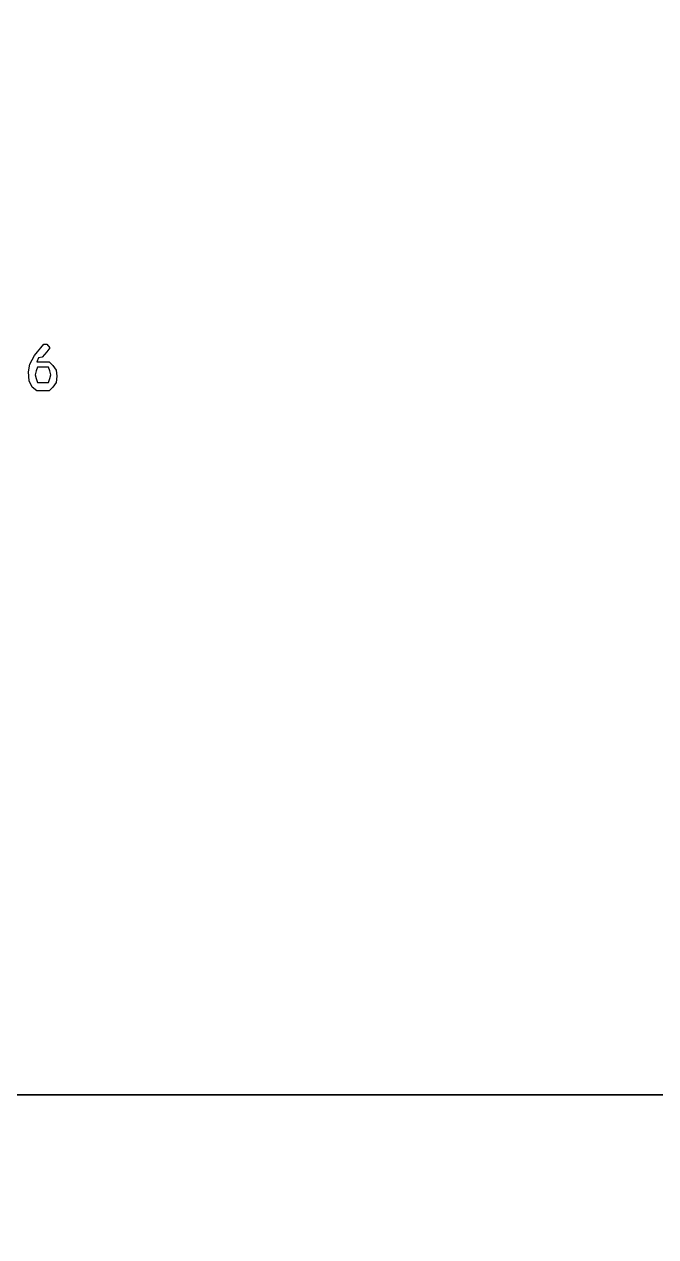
# Model space of a CAD drawing. Extents: x -0.82 to 6.83, y -0.63 to 7.9.
# Drawn here: x 2.886 to 3.321, y 3.809 to 4.644 of the extents above; entities that cross this region are included whole.
import ezdxf

# ---------------------------------------------------------------- set-up
doc = ezdxf.new("R2010")
doc.units = 0
doc.layers.add('Grid', color=7, linetype='CONTINUOUS')

msp = doc.modelspace()

# ---------------------------------------------------------------- linework, layer by layer
at = {"layer": 'Grid', "color": 1}
for points in [[(2.712045, 4.772868), (2.7247, 4.772868), (2.933493, 4.772868), (3.14545, 4.772868), (3.35688, 4.772868), (3.35688, 4.532441), (3.35688, 4.323658), (3.357409, 4.114875), (3.357409, 3.906622), (3.149142, 3.906622), (2.940349, 3.906622), (2.731556, 3.906622), (2.482164, 3.906622), (2.482164, 3.938795), (2.483746, 4.115405), (2.484273, 4.14652), (2.485855, 4.323685), (2.486382, 4.3548), (2.487964, 4.531938), (2.48849, 4.562524), (2.490599, 4.771307)], [(2.896058, 4.414357), (2.895, 4.411711), (2.897116, 4.411711), (2.899762, 4.411711), (2.903453, 4.411711), (2.906099, 4.409066), (2.908216, 4.405891), (2.908745, 4.401657), (2.908216, 4.397424), (2.906099, 4.394249), (2.903453, 4.391603), (2.899762, 4.391603), (2.895018, 4.391603), (2.891854, 4.394249), (2.889737, 4.398482), (2.889208, 4.404832), (2.890266, 4.410124), (2.893428, 4.415945), (2.895545, 4.418591), (2.897661, 4.421236), (2.899778, 4.423882), (2.901895, 4.423882), (2.904011, 4.421236), (2.901895, 4.418591), (2.89873, 4.414886)], [(2.897112, 4.397477), (2.899758, 4.397477), (2.901345, 4.397477), (2.902933, 4.397477), (2.903991, 4.400123), (2.90452, 4.402769), (2.903991, 4.405414), (2.902933, 4.40806), (2.901345, 4.40806), (2.899229, 4.40806), (2.897112, 4.40806), (2.895525, 4.40806), (2.894466, 4.405414), (2.893937, 4.402769), (2.894466, 4.400123), (2.895525, 4.397477)], [(3.360572, 3.070909), (3.151778, 3.070909), (2.942985, 3.073555), (2.734718, 3.073555), (2.481632, 3.073555), (2.481632, 3.106231), (2.481632, 3.281808), (2.481632, 3.314511), (2.481632, 3.490591), (2.482159, 3.522764), (2.482159, 3.698871), (2.482159, 3.731018), (2.482159, 3.907125), (2.731555, 3.907125), (2.940348, 3.907125), (3.149142, 3.907125), (3.357408, 3.907125), (3.358466, 3.698315), (3.358995, 3.489533), (3.360054, 3.281279)]]:
    msp.add_lwpolyline(points, close=True, dxfattribs=at)

doc.saveas('drawing.dxf')
